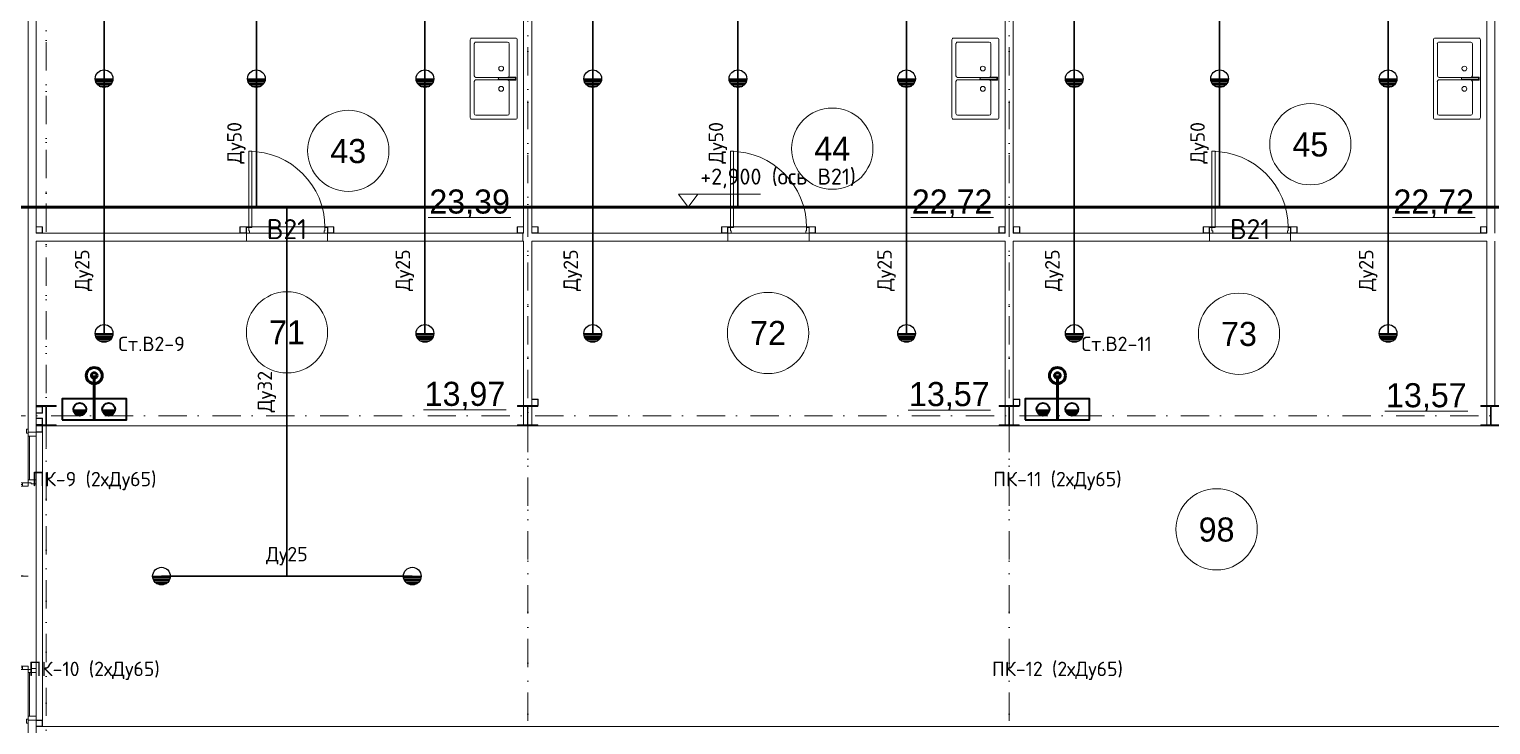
# Model space of a CAD drawing. Header units: millimetres. Extents: x 0 to 2118900, y -20000 to 84100.
# Drawn here: x 459790 to 477999, y 42148 to 50816 of the extents above; entities that cross this region are included whole.
import ezdxf
from ezdxf.enums import TextEntityAlignment as Align

# ---------------------------------------------------------------- set-up
doc = ezdxf.new("R2010")
doc.units = ezdxf.units.MM
doc.linetypes.add('Dot & Dashed', pattern=[670.277762, 352.777767, -176.388884, 0, -141.111112])
doc.linetypes.add('Крупный пунктир', pattern=[634.99999, 0, -634.99999])
for name, color, linetype, lineweight in [('АР_подоснова', 8, 'Continuous', 13), ('ПТ_В2', 3, 'Continuous', 50), ('ПТ_В21', 1, 'Continuous', 50), ('ПТ_В21_расп', 1, 'Continuous', 30), ('ПТ_оросители', 7, 'Continuous', 25), ('ПТ_ПК', 30, 'Continuous', 35), ('ПТ_текст', 7, 'Continuous', 18)]:
    doc.layers.add(name, color=color, linetype=linetype, lineweight=lineweight)
doc.styles.add('АР_текст_1', font='arial.ttf')
doc.styles.add('ПТ', font='isocpeur.ttf')

# ---------------------------------------------------------------- blocks, each defined once
blk = doc.blocks.new('Колонна SHS ГК 270')
at = {"color": 0, "linetype": 'Continuous', "lineweight": -2}
for p, q in [((40, 40), (-40, 40)), ((-40, 40), (-40, -40)), ((-36.4, -36.4), (-36.4, 36.4)), ((-36.4, 36.4), (36.4, 36.4)), ((36.4, 36.4), (36.4, -36.4)), ((40, -40), (40, 40)), ((-40, -40), (40, -40)), ((36.4, -36.4), (-36.4, -36.4))]:
    blk.add_line(p, q, dxfattribs=at)
blk = doc.blocks.new('Труба Квадратного Сечения ГК SHS 27_5')
at = {"color": 0, "linetype": 'Continuous', "lineweight": -2}
for p, q in [((505, 40), (0, 40)), ((0, 40), (0, 0)), ((0, 0), (0, -40)), ((1010, 40), (505, 40)), ((1010, 0), (1010, 40)), ((1010, -40), (1010, 0)), ((0, -40), (505, -40)), ((505, -40), (1010, -40))]:
    blk.add_line(p, q, dxfattribs=at)
blk = doc.blocks.new('Труба Квадратного Сечения ГК SHS 27_9')
at = {"color": 0, "linetype": 'Continuous', "lineweight": -2}
for p, q in [((1795, 40), (0, 40)), ((0, 40), (0, 0)), ((0, 0), (0, -40)), ((3590, 40), (1795, 40)), ((3590, 0), (3590, 40)), ((3590, -40), (3590, 0)), ((0, -40), (1795, -40)), ((1795, -40), (3590, -40))]:
    blk.add_line(p, q, dxfattribs=at)
blk = doc.blocks.new('Зона подготовки товара_43_62', base_point=(54850, 26475))
at = {"color": 0, "linetype": 'Continuous', "lineweight": -2}
blk.add_line((56762, 24470), (57791, 24470), dxfattribs=at)
for start, end in [(0, 180), (180, 0)]:
    blk.add_arc((55765, 25301), 506, start, end, dxfattribs=at)
at = {"color": 0, "lineweight": -2, "style": 'АР_текст_1'}
for tag, p in [('ROOM_NUMBER', (55765, 25298)), ('ROOM_AREA', (57277, 24669))]:
    blk.add_attdef(tag, text='', height=300, dxfattribs=at).set_placement(p, align=Align.MIDDLE_CENTER)
blk = doc.blocks.new('Зона подготовки товара_44_63', base_point=(61000, 26475))
at = {"color": 0, "linetype": 'Continuous', "lineweight": -2}
blk.add_line((62773, 24470), (63802, 24470), dxfattribs=at)
for start, end in [(0, 180), (180, 0)]:
    blk.add_arc((61795, 25328), 506, start, end, dxfattribs=at)
at = {"color": 0, "lineweight": -2, "style": 'АР_текст_1'}
for tag, p in [('ROOM_NUMBER', (61795, 25328)), ('ROOM_AREA', (63288, 24669))]:
    blk.add_attdef(tag, text='', height=300, dxfattribs=at).set_placement(p, align=Align.MIDDLE_CENTER)
blk = doc.blocks.new('Зона подготовки товара_45_64', base_point=(67024, 26671))
at = {"color": 0, "linetype": 'Continuous', "lineweight": -2}
blk.add_line((68773, 24470), (69803, 24470), dxfattribs=at)
for start, end in [(0, 180), (180, 0)]:
    blk.add_arc((67751, 25383), 506, start, end, dxfattribs=at)
at = {"color": 0, "lineweight": -2, "style": 'АР_текст_1'}
for tag, p in [('ROOM_NUMBER', (67751, 25380)), ('ROOM_AREA', (69288, 24669))]:
    blk.add_attdef(tag, text='', height=300, dxfattribs=at).set_placement(p, align=Align.MIDDLE_CENTER)
blk = doc.blocks.new('Торговый зал_98_102', base_point=(66243, 20776))
at = {"color": 0, "linetype": 'Continuous', "lineweight": -2}
for start, end in [(0, 180), (180, 0)]:
    blk.add_arc((66583, 20584), 506, start, end, dxfattribs=at)
at = {"color": 0, "lineweight": -2, "style": 'АР_текст_1'}
for tag, p in [('ROOM_NUMBER', (66583, 20581)), ('ROOM_AREA', (93029, 18555))]:
    blk.add_attdef(tag, text='', height=300, dxfattribs=at).set_placement(p, align=Align.MIDDLE_CENTER)
blk = doc.blocks.new('Выставочная зона_71_125', base_point=(56272, 23607))
at = {"color": 0, "linetype": 'Continuous', "lineweight": -2}
blk.add_line((56704, 22072), (57734, 22072), dxfattribs=at)
for start, end in [(0, 180), (180, 0)]:
    blk.add_arc((55002, 23038), 506, start, end, dxfattribs=at)
at = {"color": 0, "lineweight": -2, "style": 'АР_текст_1'}
for tag, p in [('ROOM_NUMBER', (55002, 23038)), ('ROOM_AREA', (57219, 22272))]:
    blk.add_attdef(tag, text='', height=300, dxfattribs=at).set_placement(p, align=Align.MIDDLE_CENTER)
blk = doc.blocks.new('Выставочная зона_72_126', base_point=(62217, 23619))
at = {"color": 0, "linetype": 'Continuous', "lineweight": -2}
blk.add_line((62739, 22069), (63768, 22069), dxfattribs=at)
for start, end in [(0, 180), (180, 0)]:
    blk.add_arc((60995, 23031), 506, start, end, dxfattribs=at)
at = {"color": 0, "lineweight": -2, "style": 'АР_текст_1'}
for tag, p in [('ROOM_NUMBER', (60995, 23031)), ('ROOM_AREA', (63253, 22269))]:
    blk.add_attdef(tag, text='', height=300, dxfattribs=at).set_placement(p, align=Align.MIDDLE_CENTER)
blk = doc.blocks.new('Выставочная зона_73_127', base_point=(68305, 23555))
at = {"color": 0, "linetype": 'Continuous', "lineweight": -2}
blk.add_line((68681, 22055), (69711, 22055), dxfattribs=at)
for start, end in [(0, 180), (180, 0)]:
    blk.add_arc((66862, 23021), 506, start, end, dxfattribs=at)
at = {"color": 0, "lineweight": -2, "style": 'АР_текст_1'}
for tag, p in [('ROOM_NUMBER', (66862, 23019)), ('ROOM_AREA', (69196, 22255))]:
    blk.add_attdef(tag, text='', height=300, dxfattribs=at).set_placement(p, align=Align.MIDDLE_CENTER)
blk = doc.blocks.new('Двупольная Дверь с Боковыми Панелями и Фрамугой 27')
at = {"color": 0, "linetype": 'Continuous', "lineweight": -2}
for p, q in [((-1162, 1162), (-1162, 1092)), ((-1122, 1162), (-1162, 1162)), ((-1122, 1092), (-1122, 1162)), ((1122, 1092), (1122, 1162)), ((1122, 1162), (1162, 1162)), ((1162, 1162), (1162, 1092)), ((-1162, 1092), (-1122, 1092)), ((-1142, 1092), (-1142, 70)), ((1162, 1092), (1122, 1092)), ((1142, 1092), (1142, 70)), ((-1832, 0), (-1832, 19)), ((-1832, 19), (-1782, 19)), ((-1782, 0), (-1832, 0)), ((-1795, 0), (-1832, 0)), ((-1795, 0), (-1832, 0)), ((-1745, 0), (-1795, 0)), ((-1795, 0), (-1795, -100)), ((-1795, 0), (-1795, -100)), ((-1795, 0), (-1795, -100)), ((-1782, 19), (-1782, 0)), ((-1745, -100), (-1745, 0)), ((-1162, 0), (-1200, 0)), ((-1200, 0), (-1200, -100)), ((-1122, 70), (-1162, 70)), ((-1162, 70), (-1162, 0)), ((-1162, -40), (-1162, 0)), ((-1162, 0), (-1122, 0)), ((-1122, 0), (-1122, 70)), ((1122, 0), (1122, 70)), ((1122, 70), (1162, 70)), ((1162, 0), (1122, 0)), ((1162, 70), (1162, 0)), ((1200, 0), (1162, 0)), ((1162, 0), (1162, -40)), ((1200, -100), (1200, 0)), ((1795, 0), (1745, 0)), ((1745, 0), (1745, -100)), ((1782, 19), (1832, 19)), ((1782, 0), (1782, 19)), ((1832, 0), (1782, 0)), ((1795, -100), (1795, 0)), ((1795, 0), (1795, -100)), ((1795, 0), (1795, -100)), ((1795, 0), (1832, 0)), ((1795, 0), (1832, 0)), ((1832, 19), (1832, 0)), ((-1795, -100), (-1745, -100)), ((-1745, -18), (-1200, -18)), ((-1200, -100), (-1745, -100)), ((-1200, -100), (-1150, -100)), ((-1150, -40), (-1162, -40)), ((-1150, -100), (-1150, -40)), ((1162, -40), (1150, -40)), ((1150, -40), (1150, -100)), ((1150, -100), (1200, -100)), ((1745, -18), (1200, -18)), ((1745, -100), (1200, -100)), ((1745, -100), (1795, -100))]:
    blk.add_line(p, q, dxfattribs=at)
at = {"color": 0, "linetype": 'Continuous', "lineweight": -2, "flags": 128}
for points in [[(-1162, 1092), (-1162, 70), (-1142, 70), (-1142, 1092)], [(-1142, 1092), (-1142, 70), (-1122, 70), (-1122, 1092)], [(1142, 1092), (1142, 70), (1122, 70), (1122, 1092)], [(1162, 1092), (1162, 70), (1142, 70), (1142, 1092)], [(-1200, 0), (-1745, 0), (-1745, -100), (-1200, -100)], [(1745, -100), (1200, -100), (1200, 0), (1745, 0)]]:
    blk.add_lwpolyline(points, close=True, dxfattribs=at)
at = {"color": 0, "linetype": 'Continuous', "lineweight": -2}
for centre, start, end in [((-1162, 0), 0, 90), ((1162, 0), 90, 180)]:
    blk.add_arc(centre, 1162, start, end, dxfattribs=at)
blk = doc.blocks.new('Стена_150', base_point=(51875, 21875))
at = {"color": 0, "linetype": 'Continuous', "lineweight": -2}
for p, q in [((51775, 21795), (51775, 21832)), ((51775, 21795), (51875, 21795)), ((51775, 18205), (51775, 18168)), ((51775, 18205), (51875, 18205))]:
    blk.add_line(p, q, dxfattribs=at)
at = {"color": 0, "linetype": 'Continuous', "lineweight": -2, "flags": 128}
for points in [[(51775, 21875), (51775, 21795)], [(51875, 21795), (51875, 21875)], [(51775, 18205), (51775, 11875)], [(51875, 15835), (51875, 18205)], [(51875, 11875), (51875, 15725)]]:
    blk.add_lwpolyline(points, dxfattribs=at)
at = {"color": 0, "linetype": 'Continuous', "lineweight": -2, "xscale": -1, "zscale": 1000, "rotation": 90}
blk.add_blockref('Двупольная Дверь с Боковыми Панелями и Фрамугой 27', (51775, 20000), dxfattribs=at)
blk = doc.blocks.new('Однопольная Дверь 27_2')
at = {"color": 0, "linetype": 'Continuous', "lineweight": -2}
for p, q in [((435, 0), (435, 950)), ((435, 950), (475, 950)), ((475, 950), (475, 0)), ((-475, 0), (-505, 0)), ((-505, 0), (-505, -70)), ((-475, -40), (-475, 0)), ((475, 0), (435, 0)), ((505, 0), (475, 0)), ((475, 0), (475, -40)), ((505, -70), (505, 0)), ((-505, -70), (-465, -70)), ((-505, -170), (-505, -70)), ((-465, -40), (-475, -40)), ((-465, -70), (-465, -40)), ((475, -40), (465, -40)), ((465, -40), (465, -70)), ((465, -70), (505, -70)), ((505, -170), (505, -70))]:
    blk.add_line(p, q, dxfattribs=at)
blk.add_arc((475, 0), 950, 90, 180, dxfattribs=at)
blk = doc.blocks.new('Стена_108', base_point=(93825, 24225))
at = {"color": 0, "linetype": 'Continuous', "lineweight": -2}
for p, q in [((54495, 24175), (54495, 24275)), ((55505, 24175), (55505, 24275)), ((57950, 24275), (57940, 24275)), ((57940, 24275), (57940, 24175)), ((60495, 24175), (60495, 24275)), ((61505, 24175), (61505, 24275)), ((66495, 24175), (66495, 24275)), ((67505, 24175), (67505, 24275)), ((57940, 24175), (57950, 24175))]:
    blk.add_line(p, q, dxfattribs=at)
at = {"color": 0, "linetype": 'Continuous', "lineweight": -2, "flags": 128}
for points in [[(54495, 24275), (51875, 24275)], [(57940, 24275), (55505, 24275)], [(60495, 24275), (58050, 24275)], [(63950, 24275), (61505, 24275)], [(66495, 24275), (64050, 24275)], [(69950, 24275), (67505, 24275)], [(51875, 24175), (54495, 24175)], [(55505, 24175), (57940, 24175)], [(58050, 24175), (60495, 24175)], [(61505, 24175), (63950, 24175)], [(64050, 24175), (66495, 24175)], [(67505, 24175), (69950, 24175)]]:
    blk.add_lwpolyline(points, dxfattribs=at)
at = {"color": 0, "linetype": 'Continuous', "lineweight": -2, "xscale": -1, "zscale": 1000}
for p in [(55000, 24345), (61000, 24345), (67000, 24345)]:
    blk.add_blockref('Однопольная Дверь 27_2', p, dxfattribs=at)
blk = doc.blocks.new('Стена_124', base_point=(70000, 22125))
at = {"color": 0, "linetype": 'Continuous', "lineweight": -2, "flags": 128}
for points in [[(70050, 27875), (69950, 27875)], [(69950, 27875), (69950, 24275)], [(70050, 24275), (70050, 27875)], [(69950, 24175), (69950, 22125)], [(70050, 22125), (70050, 24175)], [(69950, 22125), (70050, 22125)]]:
    blk.add_lwpolyline(points, dxfattribs=at)
blk = doc.blocks.new('Стена_127', base_point=(64000, 22125))
at = {"color": 0, "linetype": 'Continuous', "lineweight": -2, "flags": 128}
for points in [[(64050, 27875), (63950, 27875)], [(63950, 27875), (63950, 24275)], [(64050, 24275), (64050, 27875)], [(63950, 24175), (63950, 22125)], [(64050, 22125), (64050, 24175)], [(63950, 22125), (64050, 22125)]]:
    blk.add_lwpolyline(points, dxfattribs=at)
blk = doc.blocks.new('Стена_1300', base_point=(58000, 22125))
at = {"color": 0, "linetype": 'Continuous', "lineweight": -2, "flags": 128}
for points in [[(58050, 27875), (57950, 27875)], [(57950, 27875), (57950, 24275)], [(58050, 24275), (58050, 27875)], [(57950, 24175), (57950, 22125)], [(58050, 22125), (58050, 24175)], [(57950, 22125), (58050, 22125)]]:
    blk.add_lwpolyline(points, dxfattribs=at)
blk = doc.blocks.new('Стена_309', base_point=(51875, 28225))
at = {"color": 0, "linetype": 'Continuous', "lineweight": -2, "flags": 128}
for points in [[(51775, 28125), (51775, 21875)], [(51875, 24275), (51875, 28125)], [(51875, 21875), (51875, 24165)]]:
    blk.add_lwpolyline(points, dxfattribs=at)
blk = doc.blocks.new('Колонна Универсальная 27')
at = {"color": 0, "linetype": 'Continuous', "lineweight": -2}
for p, q in [((125, 125), (-125, 125)), ((-125, 125), (-125, 113)), ((-125, 113), (-4, 113)), ((-4, 113), (-4, -113)), ((4, -113), (4, 113)), ((4, 113), (125, 113)), ((125, 113), (125, 125)), ((-4, -113), (-125, -113)), ((-125, -113), (-125, -125)), ((-125, -125), (125, -125)), ((125, -113), (4, -113)), ((125, -125), (125, -113))]:
    blk.add_line(p, q, dxfattribs=at)
blk = doc.blocks.new('Двутавp К 26020-83 27_4')
at = {"color": 0, "linetype": 'Крупный пунктир', "lineweight": -2}
blk.add_line((0, 0), (39750, 0), dxfattribs=at)
blk = doc.blocks.new('Двутавp К 26020-83 27')
at = {"color": 0, "linetype": 'Крупный пунктир', "lineweight": -2}
blk.add_line((0, 0), (39875, 0), dxfattribs=at)
blk = doc.blocks.new('Мойка Обычная 27')
at = {"color": 0, "linetype": 'Continuous', "lineweight": -2}
for p, q in [((50, 465), (50, 70)), ((470, 485), (70, 485)), ((490, 70), (490, 465)), ((520, 465), (520, 70)), ((940, 485), (540, 485)), ((960, 70), (960, 465)), ((70, 50), (470, 50)), ((540, 50), (940, 50))]:
    blk.add_line(p, q, dxfattribs=at)
at = {"color": 0, "linetype": 'Continuous', "lineweight": -2, "flags": 128}
for points in [[(20, 0), (990, 0, 0.414214), (1010, 20), (1010, 565, 0.414214), (990, 585), (20, 585, 0.414214), (0, 565), (0, 20, 0.414214)], [(485, 504), (496, 504), (496, 555, -1), (514, 555), (514, 504), (525, 504), (525, 569), (485, 569)], [(496, 357, 1), (514, 357), (514, 555, 1), (496, 555)]]:
    blk.add_lwpolyline(points, format="xyb", close=True, dxfattribs=at)
for points in [[(485, 468), (496, 468), (496, 503), (485, 503)], [(525, 468), (525, 503), (514, 503), (514, 468)]]:
    blk.add_lwpolyline(points, close=True, dxfattribs=at)
at = {"color": 0, "linetype": 'Continuous', "lineweight": -2}
for centre in [(379, 385), (631, 385)]:
    blk.add_circle(centre, 30, dxfattribs=at)
for centre, start, end in [((70, 465), 90, 180), ((470, 465), 0, 90), ((540, 465), 90, 180), ((940, 465), 0, 90), ((70, 70), 180, 270), ((470, 70), 270, 0), ((540, 70), 180, 270), ((940, 70), 270, 0)]:
    blk.add_arc(centre, 20, start, end, dxfattribs=at)
for p in [(70, 50), (540, 50)]:
    blk.add_point(p, dxfattribs=at)
blk = doc.blocks.new('Стандартный Маркер Сетки_50')
at = {"color": 0, "linetype": 'Dot & Dashed', "lineweight": -2}
blk.add_line((0, 0), (55249, 0), dxfattribs=at)
at = {"color": 0, "lineweight": -2, "style": 'АР_текст_1'}
blk.add_attdef('AC_MarkerText_1', text='', height=300, rotation=90, dxfattribs=at).set_placement((55430, -69), align=Align.TOP_CENTER)
blk = doc.blocks.new('Стандартный Маркер Сетки_40')
at = {"color": 0, "linetype": 'Dot & Dashed', "lineweight": -2}
blk.add_line((0, 0), (55187, 0), dxfattribs=at)
at = {"color": 0, "lineweight": -2, "style": 'АР_текст_1'}
blk.add_attdef('AC_MarkerText_1', text='', height=300, rotation=90, dxfattribs=at).set_placement((55368, -69), align=Align.TOP_CENTER)
blk = doc.blocks.new('AR_F1')
at = {"layer": 'АР_подоснова', "linetype": 'Dot & Dashed'}
blk.add_line((98000, 22000), (-4800, 22000), dxfattribs=at)
at = {"layer": 'АР_подоснова', "linetype": 'Continuous', "flags": 128}
for points in [[(51875, 24275), (57950, 24275), (57950, 28125), (51875, 28125)], [(63950, 28125), (58050, 28125), (58050, 24275), (63950, 24275)], [(69950, 28125), (64050, 28125), (64050, 24275), (69950, 24275)], [(57950, 24175), (51875, 24175), (51875, 21875), (57950, 21875)], [(58050, 24175), (58050, 21875), (63950, 21875), (63950, 24175)], [(69950, 24175), (64050, 24175), (64050, 21875), (69950, 21875)], [(51875, 18125), (93775, 18125), (93775, 21875), (51875, 21875)]]:
    blk.add_lwpolyline(points, close=True, dxfattribs=at)
at = {"layer": 'АР_подоснова', "linetype": 'Continuous', "zscale": 1000}
for name, p, rotation in [('Стандартный Маркер Сетки_50', (52000, 40062), 270), ('Стандартный Маркер Сетки_40', (58000, 40000), 270), ('Стандартный Маркер Сетки_40', (64000, 40000), 270), ('Двутавp К 26020-83 27_4', (58000, 39875), 270), ('Двутавp К 26020-83 27_4', (64000, 39875), 270), ('Мойка Обычная 27', (57285, 26705), 270), ('Мойка Обычная 27', (63285, 26705), 270), ('Мойка Обычная 27', (69285, 26705), 270), ('Колонна SHS ГК 270', (51915, 22073), 180), ('Колонна SHS ГК 270', (51915, 21927), 180), ('Колонна SHS ГК 270', (51915, 21835), 90), ('Колонна SHS ГК 270', (51915, 18165), 90)]:
    blk.add_blockref(name, p, dxfattribs=dict(at, rotation=rotation))
at = {"layer": 'АР_подоснова', "linetype": 'Continuous', "xscale": -1, "zscale": 1000, "rotation": 270}
for name, p in [('Двутавp К 26020-83 27', (52000, 0)), ('Труба Квадратного Сечения ГК SHS 27_9', (51915, 18205))]:
    blk.add_blockref(name, p, dxfattribs=at)
at = {"layer": 'АР_подоснова'}
for name, p in [('Стена_309', (51875, 28225)), ('Стена_1300', (58000, 22125)), ('Стена_127', (64000, 22125)), ('Стена_124', (70000, 22125)), ('Стена_108', (93825, 24225)), ('Стена_150', (51875, 21875))]:
    blk.add_blockref(name, p, dxfattribs=at)
at = {"layer": 'АР_подоснова', "linetype": 'Continuous'}
ref = blk.add_blockref('Зона подготовки товара_45_64', (67024, 26671), dxfattribs=at)
ref.add_attrib('ROOM_NUMBER', '45', dxfattribs={"layer": '0', "color": 0, "lineweight": 9, "height": 300}).set_placement((67751, 25380), align=Align.MIDDLE_CENTER)
ref.add_attrib('ROOM_AREA', '22,72', dxfattribs={"layer": '0', "color": 0, "lineweight": 9, "height": 300}).set_placement((69288, 24669), align=Align.MIDDLE_CENTER)
ref = blk.add_blockref('Зона подготовки товара_43_62', (54850, 26475), dxfattribs=at)
ref.add_attrib('ROOM_NUMBER', '43', dxfattribs={"layer": '0', "color": 0, "lineweight": 9, "height": 300}).set_placement((55765, 25298), align=Align.MIDDLE_CENTER)
ref.add_attrib('ROOM_AREA', '23,39', dxfattribs={"layer": '0', "color": 0, "lineweight": 9, "height": 300}).set_placement((57277, 24669), align=Align.MIDDLE_CENTER)
ref = blk.add_blockref('Зона подготовки товара_44_63', (61000, 26475), dxfattribs=at)
ref.add_attrib('ROOM_NUMBER', '44', dxfattribs={"layer": '0', "color": 0, "lineweight": 9, "height": 300}).set_placement((61795, 25328), align=Align.MIDDLE_CENTER)
ref.add_attrib('ROOM_AREA', '22,72', dxfattribs={"layer": '0', "color": 0, "lineweight": 9, "height": 300}).set_placement((63288, 24669), align=Align.MIDDLE_CENTER)
at = {"layer": 'АР_подоснова', "linetype": 'Continuous', "xscale": -1, "zscale": 1000}
for name, p in [('Колонна SHS ГК 270', (51915, 24315)), ('Колонна SHS ГК 270', (54455, 24315)), ('Колонна SHS ГК 270', (55545, 24315)), ('Колонна SHS ГК 270', (57910, 24315)), ('Колонна SHS ГК 270', (58090, 24315)), ('Колонна SHS ГК 270', (60455, 24315)), ('Колонна SHS ГК 270', (61545, 24315)), ('Колонна SHS ГК 270', (63910, 24315)), ('Колонна SHS ГК 270', (64090, 24315)), ('Колонна SHS ГК 270', (66455, 24315)), ('Колонна SHS ГК 270', (67545, 24315)), ('Колонна SHS ГК 270', (69910, 24315)), ('Колонна Универсальная 27', (52000, 22000)), ('Колонна Универсальная 27', (58000, 22000)), ('Колонна SHS ГК 270', (58090, 22165)), ('Колонна Универсальная 27', (64000, 22000)), ('Колонна SHS ГК 270', (64090, 22165)), ('Колонна Универсальная 27', (70001, 22000))]:
    blk.add_blockref(name, p, dxfattribs=at)
at = {"layer": 'АР_подоснова', "linetype": 'Continuous', "zscale": 1000}
for p in [(54495, 24315), (60495, 24315), (66495, 24315)]:
    blk.add_blockref('Труба Квадратного Сечения ГК SHS 27_5', p, dxfattribs=at)
at = {"layer": 'АР_подоснова', "linetype": 'Continuous'}
ref = blk.add_blockref('Выставочная зона_71_125', (56272, 23607), dxfattribs=at)
ref.add_attrib('ROOM_NUMBER', '71', dxfattribs={"layer": '0', "color": 0, "lineweight": 9, "height": 300}).set_placement((55002, 23038), align=Align.MIDDLE_CENTER)
ref.add_attrib('ROOM_AREA', '13,97', dxfattribs={"layer": '0', "color": 0, "lineweight": 9, "height": 300}).set_placement((57219, 22272), align=Align.MIDDLE_CENTER)
ref = blk.add_blockref('Выставочная зона_72_126', (62217, 23619), dxfattribs=at)
ref.add_attrib('ROOM_NUMBER', '72', dxfattribs={"layer": '0', "color": 0, "lineweight": 9, "height": 300}).set_placement((60995, 23031), align=Align.MIDDLE_CENTER)
ref.add_attrib('ROOM_AREA', '13,57', dxfattribs={"layer": '0', "color": 0, "lineweight": 9, "height": 300}).set_placement((63253, 22269), align=Align.MIDDLE_CENTER)
ref = blk.add_blockref('Выставочная зона_73_127', (68305, 23555), dxfattribs=at)
ref.add_attrib('ROOM_NUMBER', '73', dxfattribs={"layer": '0', "color": 0, "lineweight": 9, "height": 300}).set_placement((66862, 23019), align=Align.MIDDLE_CENTER)
ref.add_attrib('ROOM_AREA', '13,57', dxfattribs={"layer": '0', "color": 0, "lineweight": 9, "height": 300}).set_placement((69196, 22255), align=Align.MIDDLE_CENTER)
ref = blk.add_blockref('Торговый зал_98_102', (66243, 20776), dxfattribs=at)
ref.add_attrib('ROOM_NUMBER', '98', dxfattribs={"layer": '0', "color": 0, "lineweight": 9, "height": 300}).set_placement((66583, 20581), align=Align.MIDDLE_CENTER)
blk = doc.blocks.new('SPR_DN')
for p, q in [((-1.1, 0), (1.1, 0)), ((-1.08, -0.18), (1.08, -0.18)), ((-1.04, -0.37), (1.04, -0.37)), ((-0.95, -0.55), (0.95, -0.55)), ((-0.82, -0.73), (0.82, -0.73)), ((-0.61, -0.92), (0.61, -0.92))]:
    blk.add_line(p, q)
blk.add_circle((0, 0), 1.1)
blk = doc.blocks.new('RISER')
for radius in [1, 0.35]:
    blk.add_circle((0, 0), radius)
blk = doc.blocks.new('PK2')
h = blk.add_hatch(color=7)
h.dxf.hatch_style = 1
h.paths.add_polyline_path([(-2.6, 1.3, 1), (-1, 1.3)])
h = blk.add_hatch(color=7)
h.dxf.hatch_style = 1
h.paths.add_polyline_path([(1, 1.3, 1), (2.6, 1.3)])
blk.add_lwpolyline([(-4, 0), (4, 0), (4, 2.6), (-4, 2.6)], close=True)
for centre in [(-1.8, 1.3), (1.8, 1.3)]:
    blk.add_circle(centre, 0.8)
blk = doc.blocks.new('ELEV')
blk.add_line((0, 1.6), (9, 1.6))
blk.add_lwpolyline([(0, 0), (-1.2, 1.6), (1.2, 1.6)], close=True)

msp = doc.modelspace()

# ---------------------------------------------------------------- linework, layer by layer
at = {"layer": 'ПТ_В2'}
for p, q in [((460600, 46500), (460600, 45950)), ((472600, 46500), (472600, 45950))]:
    msp.add_line(p, q, dxfattribs=at)
at = {"layer": 'ПТ_В21'}
for p, q in [((458388, 48600), (460723, 48600)), ((460723, 48600), (462620, 48600)), ((462620, 48600), (463000, 48600)), ((463000, 48600), (464720, 48600)), ((464720, 48600), (466810, 48600)), ((466810, 48600), (468620, 48600)), ((468620, 48600), (470720, 48600)), ((470720, 48600), (472810, 48600)), ((472810, 48600), (474620, 48600)), ((474620, 48600), (476720, 48600)), ((476720, 48600), (478810, 48600))]:
    msp.add_line(p, q, dxfattribs=at)
at = {"layer": 'ПТ_В21_расп'}
for p, q in [((460723, 50200), (460723, 53775)), ((462620, 50200), (462620, 53775)), ((464720, 50200), (464720, 53775)), ((466810, 50200), (466810, 53775)), ((468620, 50200), (468620, 53775)), ((470720, 50200), (470720, 53775)), ((472810, 50200), (472810, 53775)), ((474620, 50200), (474620, 53775)), ((476720, 50200), (476720, 53775)), ((460723, 48600), (460723, 50200)), ((462620, 48600), (462620, 50200)), ((464720, 48600), (464720, 50200)), ((466810, 48600), (466810, 50200)), ((468620, 48600), (468620, 50200)), ((470720, 48600), (470720, 50200)), ((472810, 48600), (472810, 50200)), ((474620, 48600), (474620, 50200)), ((476720, 48600), (476720, 50200)), ((460723, 48600), (460723, 47025)), ((463000, 48600), (463000, 44000)), ((464720, 48600), (464720, 47025)), ((466810, 48600), (466810, 47025)), ((470720, 48600), (470720, 47025)), ((472810, 48600), (472810, 47025)), ((476720, 48600), (476720, 47025)), ((463000, 44000), (461438, 44000)), ((463000, 44000), (464562, 44000))]:
    msp.add_line(p, q, dxfattribs=at)

# ---------------------------------------------------------------- block references
at = {"layer": 'АР_подоснова'}
msp.add_blockref('AR_F1', (408000, 24000), dxfattribs=at)
at = {"layer": 'ПТ_В2', "xscale": 100, "yscale": 100}
for p in [(460600, 46500), (472600, 46500)]:
    msp.add_blockref('RISER', p, dxfattribs=at)
at = {"layer": 'ПТ_оросители', "xscale": 100, "yscale": 100}
for p in [(460723, 50200), (462620, 50200), (464720, 50200), (466810, 50200), (468620, 50200), (470720, 50200), (472810, 50200), (474620, 50200), (476720, 50200), (460723, 47025), (464720, 47025), (466810, 47025), (470720, 47025), (472810, 47025), (476720, 47025), (461438, 44000), (464562, 44000)]:
    msp.add_blockref('SPR_DN', p, dxfattribs=at)
at = {"layer": 'ПТ_ПК', "xscale": 100, "yscale": 100}
for p in [(460600, 45950), (472600, 45950)]:
    msp.add_blockref('PK2', p, dxfattribs=at)
at = {"layer": 'ПТ_текст', "xscale": 100, "yscale": 100}
msp.add_blockref('ELEV', (468000, 48600), dxfattribs=at)

# ---------------------------------------------------------------- texts
at = {"layer": 'ПТ_текст', "style": 'ПТ'}
for s, p in [('Ду50', (462490, 49400)), ('Ду50', (468490, 49400)), ('Ду50', (474490, 49400)), ('Ду25', (460593, 47812.5)), ('Ду25', (464590, 47812.5)), ('Ду25', (466680, 47812.5)), ('Ду25', (470590, 47812.5)), ('Ду25', (472680, 47812.5)), ('Ду25', (476590, 47812.5)), ('Ду32', (462870, 46300))]:
    msp.add_text(s, height=180, rotation=90, dxfattribs=at).set_placement(p, align=Align.BOTTOM_CENTER)
for s, height, p in [('+2,900 (ось В21)', 200, (468150, 48820)), ('Ст.В2-9', 180, (460900, 46750)), ('Ст.В2-11', 180, (472900, 46750))]:
    msp.add_text(s, height=height, dxfattribs=at).set_placement(p, align=Align.BOTTOM_LEFT)
for s, height, p in [('В21', 250, (463000, 48450)), ('В21', 250, (475000, 48450)), ('ПК-9 (2хДу65)', 180, (460600, 45300)), ('ПК-11 (2хДу65)', 180, (472600, 45300))]:
    msp.add_text(s, height=height, dxfattribs=at).set_placement(p, align=Align.TOP_CENTER)
for s, p in [('Ду25', (463000, 44130)), ('ПК-10 (2хДу65)', (460600, 42700)), ('ПК-12 (2хДу65)', (472600, 42700))]:
    msp.add_text(s, height=180, dxfattribs=at).set_placement(p, align=Align.BOTTOM_CENTER)

doc.saveas('drawing.dxf')
